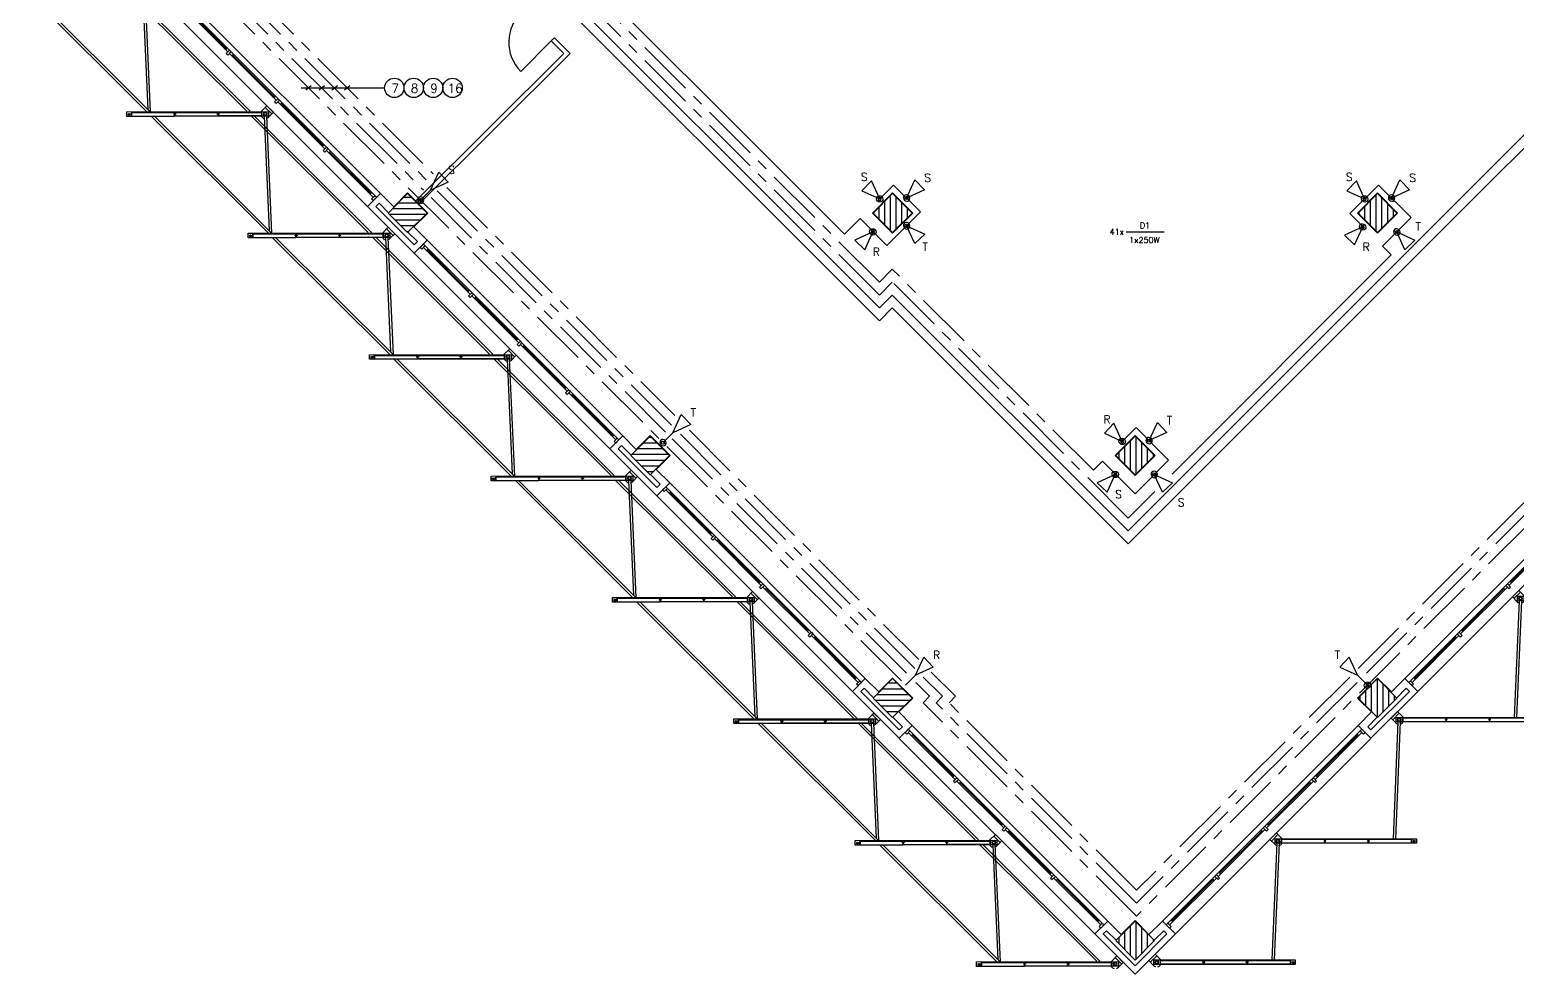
# Model space of a CAD drawing. Extents: x 21.2 to 81.9, y 10.7 to 70.
# Drawn here: x 27.35 to 59.88, y 10.68 to 31.33 of the extents above; entities that cross this region are included whole.
import ezdxf

# ---------------------------------------------------------------- set-up
doc = ezdxf.new("R2010")
doc.units = 0
doc.header["$MEASUREMENT"] = 0
for name, pattern in [('Center', [2, 1.25, -0.25, 0.25, -0.25]), ('Dashed', [0.75, 0.5, -0.25]), ('Default', [0]), ('Solid', [0])]:
    doc.linetypes.add(name, pattern=pattern)
for name, color, linetype in [('1st floor plan$0$1F', 15, 'Continuous'), ('1st floor plan$0$1FIN', 15, 'Continuous'), ('1st floor plan$0$2F', 7, 'Continuous'), ('1st floor plan$0$CAI', 52, 'Continuous'), ('1st floor plan$0$Doors', 142, 'Continuous'), ('1st floor plan$0$FACH', 142, 'Continuous'), ('1st floor plan$0$Hatch', 15, 'Continuous'), ('1st floor plan$0$Pillars', 30, 'Continuous'), ('IE003', 7, 'Continuous'), ('Xref_Plan', 7, 'Continuous')]:
    doc.layers.add(name, color=color, linetype=linetype)
for name, color, linetype, lineweight in [('1st floor plan$0$Interior Walls', 7, 'Continuous', 30), ('1st floor plan$0$Partitions', 7, 'Continuous', 30), ('Illumination', 30, 'Solid', 30)]:
    doc.layers.add(name, color=color, linetype=linetype, lineweight=lineweight)
doc.styles.add('Default', font='SIMPLEX.shx', dxfattribs={"height": 0.175})
doc.styles.add('Roman Simplex', font='romans', dxfattribs={"height": 1.5})
doc.styles.add('Simplex', font='SIMPLEX.SHX')

# ---------------------------------------------------------------- blocks, each defined once
blk = doc.blocks.new('Bola')
at = {"layer": 'IE003', "color": 7, "linetype": 'Default', "const_width": 0.2}
blk.add_lwpolyline([(-0.1, 0, 1), (0.1, 0, 1)], format="xyb", close=True, dxfattribs=at)
at = {"layer": 'IE003', "color": 7, "linetype": 'Default'}
blk.add_circle((0, 0), 0.2, dxfattribs=at)
blk = doc.blocks.new('1st floor plan$0$BRISE 1')
at = {"layer": '1st floor plan$0$FACH'}
for p, q in [((-0.092, 0.1), (-2.651, 2.66)), ((-0.021, 0.1), (-2.58, 2.66)), ((2.092, 0.109), (-0.459, 2.66)), ((2.162, 0.109), (-0.388, 2.66)), ((-0.178, 2.659), (-0.073, 0.152)), ((-0.128, 2.661), (-0.021, 0.1)), ((-0.433, 0.08), (2.417, 0.08)), ((2.496, 0.191), (2.638, 0.049)), ((2.673, 0.084), (2.567, -0.022))]:
    blk.add_line(p, q, dxfattribs=at)
at = {"layer": '1st floor plan$0$FACH', "color": 7}
for p, q in [((0.517, 0), (0.517, 0.08)), ((1.467, 0), (1.467, 0.08))]:
    blk.add_line(p, q, dxfattribs=at)
at = {"layer": '1st floor plan$0$FACH'}
for points in [[(-0.433, 0), (-0.533, 0), (-0.533, 0.1), (2.567, 0.1), (2.567, 0), (2.417, 0)], [(0.512, 0.045), (0.497, 0.045), (0.497, 0.055), (0.512, 0.055)], [(0.522, 0.055), (0.537, 0.055), (0.537, 0.045), (0.522, 0.045)], [(1.462, 0.045), (1.447, 0.045), (1.447, 0.055), (1.462, 0.055)], [(1.472, 0.055), (1.487, 0.055), (1.487, 0.045), (1.472, 0.045)], [(2.406, 0.1), (2.532, 0.226), (2.673, 0.084)]]:
    blk.add_lwpolyline(points, dxfattribs=at)
at = {"layer": '1st floor plan$0$FACH', "color": 7}
for points in [[(2.417, 0.08), (2.417, 0), (-0.433, 0), (-0.433, 0.08)], [(-0.428, 0.08), (-0.428, 0.005), (0.512, 0.005), (0.512, 0.08)], [(1.462, 0.08), (1.462, 0.005), (0.522, 0.005), (0.522, 0.08)], [(2.412, 0.08), (2.412, 0.005), (1.472, 0.005), (1.472, 0.08)]]:
    blk.add_lwpolyline(points, dxfattribs=at)
for centre, radius in [((-0.483, 0.044), 0.0206), ((-0.483, 0.044), 0.0166), ((2.496, 0.049), 0.04), ((2.496, 0.049), 0.03)]:
    blk.add_circle(centre, radius, dxfattribs=at)
at = {"layer": '1st floor plan$0$FACH'}
for start, end in [(209.4143, 257.4896), (286.4455, 315)]:
    blk.add_arc((2.496, 0.049), 0.1, start, end, dxfattribs=at)
blk = doc.blocks.new('1st floor plan$0$J1')
at = {"layer": '1st floor plan$0$2F', "linetype": 'Continuous'}
for p, q in [((6.05, 0.4), (0, 0.4)), ((6.05, 0), (0, 0))]:
    blk.add_line(p, q, dxfattribs=at)
at = {"layer": '1st floor plan$0$CAI'}
for p, q in [((0, 0.22), (0.05, 0.22)), ((0, 0.12), (0, 0.22)), ((2.925, 0.17), (2.925, 0.12)), ((3, 0.22), (3, 0.12)), ((3.05, 0.22), (3.05, 0.12)), ((3.125, 0.17), (3.125, 0.12)), ((6.05, 0.22), (6.05, 0.12))]:
    blk.add_line(p, q, dxfattribs=at)
at = {"layer": '1st floor plan$0$CAI', "linetype": 'Continuous'}
for p, q in [((6.05, 0.12), (0, 0.12)), ((0.05, 0.22), (0.05, 0.12)), ((1.5, 0.17), (0.05, 0.17)), ((0.15, 0.17), (0.15, 0.12)), ((1.425, 0.12), (1.425, 0.17)), ((1.55, 0.22), (1.5, 0.22)), ((1.5, 0.22), (1.5, 0.12)), ((1.55, 0.12), (1.5, 0.12)), ((1.55, 0.22), (1.55, 0.12)), ((3, 0.17), (1.55, 0.17)), ((1.625, 0.17), (1.625, 0.12)), ((3.05, 0.22), (3, 0.22)), ((4.5, 0.17), (3.05, 0.17)), ((4.425, 0.17), (4.425, 0.12)), ((4.55, 0.22), (4.5, 0.22)), ((4.5, 0.22), (4.5, 0.12)), ((4.55, 0.22), (4.55, 0.12)), ((6, 0.17), (4.55, 0.17)), ((4.625, 0.12), (4.625, 0.17)), ((5.9, 0.17), (5.9, 0.12)), ((6, 0.22), (6.05, 0.22)), ((6, 0.22), (6, 0.12))]:
    blk.add_line(p, q, dxfattribs=at)
at = {"layer": '1st floor plan$0$CAI', "color": 15}
for p, q in [((0.15, 0.145), (1.425, 0.145)), ((2.925, 0.145), (1.625, 0.145)), ((3.125, 0.145), (4.425, 0.145)), ((5.9, 0.145), (4.625, 0.145))]:
    blk.add_line(p, q, dxfattribs=at)
blk = doc.blocks.new('1st floor plan$0$P2')
at = {"layer": '1st floor plan$0$Hatch'}
h = blk.add_hatch(dxfattribs=at)
h.set_pattern_fill('ANSI31', color=256, style=0)
h.set_pattern_definition([(45, (-41.75321, -29.09718), (-0.08838835, 0.08838835), [])])
h.paths.add_polyline_path([(-0.3, 0.3), (-0.3, -0.3), (0.3, -0.3), (0.3, 0.3)])
at = {"layer": '1st floor plan$0$Pillars'}
blk.add_lwpolyline([(-0.3, -0.3), (0.3, -0.3), (0.3, 0.3), (-0.3, 0.3)], close=True, dxfattribs=at)
blk = doc.blocks.new('1st floor plan$0$P1')
at = {"layer": '1st floor plan$0$1F'}
blk.add_lwpolyline([(-0.3, 0.29), (-0.595, 0.29), (-0.595, 0.39), (0.595, 0.39), (0.595, 0.29), (0.3, 0.29)], dxfattribs=at)
at = {"layer": '1st floor plan$0$Partitions'}
blk.add_lwpolyline([(-0.725, 0.12), (-0.31, 0.12), (-0.31, -0.31), (0.31, -0.31), (0.31, 0.12), (0.725, 0.12), (0.725, 0.52), (-0.725, 0.52)], close=True, dxfattribs=at)
at = {"layer": '1st floor plan$0$Interior Walls'}
blk.add_blockref('1st floor plan$0$P2', (0, 0), dxfattribs=at)
blk = doc.blocks.new('1st floor plan$0$BR 1')
at = {"layer": '1st floor plan$0$FACH'}
for p, q in [((5.474, 5.056), (5.367, 2.504)), ((5.524, 5.056), (5.417, 2.504)), ((2.813, 2.63), (2.939, 2.504)), ((2.672, 2.488), (2.778, 2.382)), ((2.849, 2.594), (2.707, 2.453)), ((2.822, 2.405), (2.715, -0.147)), ((2.872, 2.403), (2.765, -0.147)), ((2.778, 2.504), (2.778, 2.404)), ((2.778, 2.504), (2.85, 2.504)), ((2.928, 2.404), (2.778, 2.404)), ((2.85, 2.504), (5.878, 2.504)), ((5.778, 2.484), (2.928, 2.484)), ((3.873, 2.459), (3.858, 2.459)), ((3.858, 2.449), (3.858, 2.459)), ((3.873, 2.449), (3.858, 2.449)), ((3.898, 2.459), (3.883, 2.459)), ((3.898, 2.449), (3.883, 2.449)), ((3.898, 2.449), (3.898, 2.459)), ((4.823, 2.459), (4.808, 2.459)), ((4.808, 2.449), (4.808, 2.459)), ((4.823, 2.449), (4.808, 2.449)), ((4.848, 2.459), (4.833, 2.459)), ((4.848, 2.449), (4.833, 2.449)), ((4.848, 2.449), (4.848, 2.459)), ((5.878, 2.404), (5.778, 2.404)), ((5.878, 2.504), (5.878, 2.404)), ((0.021, -0.163), (0.163, -0.021)), ((0.021, -0.163), (0.127, -0.269)), ((0.198, -0.057), (0.057, -0.198)), ((0.127, -0.147), (0.127, -0.247)), ((0.127, -0.147), (0.199, -0.147)), ((0.277, -0.247), (0.127, -0.247)), ((0.163, -0.021), (0.289, -0.147)), ((0.199, -0.147), (3.227, -0.147)), ((3.127, -0.167), (0.277, -0.167)), ((1.207, -0.202), (1.207, -0.192)), ((1.222, -0.192), (1.207, -0.192)), ((1.222, -0.202), (1.207, -0.202)), ((1.247, -0.192), (1.232, -0.192)), ((1.247, -0.202), (1.232, -0.202)), ((1.247, -0.202), (1.247, -0.192)), ((2.157, -0.202), (2.157, -0.192)), ((2.172, -0.192), (2.157, -0.192)), ((2.172, -0.202), (2.157, -0.202)), ((2.197, -0.192), (2.182, -0.192)), ((2.197, -0.202), (2.182, -0.202)), ((2.197, -0.202), (2.197, -0.192)), ((3.227, -0.247), (3.127, -0.247)), ((3.227, -0.147), (3.227, -0.247))]:
    blk.add_line(p, q, dxfattribs=at)
at = {"layer": '1st floor plan$0$FACH', "color": 7}
for p, q in [((2.928, 2.404), (2.928, 2.484)), ((5.778, 2.404), (2.928, 2.404)), ((2.933, 2.409), (2.933, 2.484)), ((3.873, 2.409), (2.933, 2.409)), ((3.873, 2.409), (3.873, 2.484)), ((3.878, 2.404), (3.878, 2.484)), ((3.883, 2.409), (3.883, 2.484)), ((4.823, 2.409), (3.883, 2.409)), ((4.823, 2.409), (4.823, 2.484)), ((4.828, 2.404), (4.828, 2.484)), ((4.833, 2.409), (4.833, 2.484)), ((5.773, 2.409), (4.833, 2.409)), ((5.773, 2.409), (5.773, 2.484)), ((5.778, 2.404), (5.778, 2.484)), ((0.277, -0.247), (0.277, -0.167)), ((3.127, -0.247), (0.277, -0.247)), ((0.282, -0.242), (0.282, -0.167)), ((1.222, -0.242), (0.282, -0.242)), ((1.222, -0.242), (1.222, -0.167)), ((1.227, -0.247), (1.227, -0.167)), ((1.232, -0.242), (1.232, -0.167)), ((2.172, -0.242), (1.232, -0.242)), ((2.172, -0.242), (2.172, -0.167)), ((2.177, -0.247), (2.177, -0.167)), ((2.182, -0.242), (2.182, -0.167)), ((3.122, -0.242), (2.182, -0.242)), ((3.122, -0.242), (3.122, -0.167)), ((3.127, -0.247), (3.127, -0.167))]:
    blk.add_line(p, q, dxfattribs=at)
for centre, radius in [((2.849, 2.453), 0.04), ((2.849, 2.453), 0.03), ((5.828, 2.448), 0.0206), ((5.828, 2.448), 0.0166), ((0.198, -0.198), 0.04), ((0.198, -0.198), 0.03), ((3.178, -0.203), 0.0206), ((3.178, -0.203), 0.0166)]:
    blk.add_circle(centre, radius, dxfattribs=at)
at = {"layer": '1st floor plan$0$FACH'}
for centre, start, end in [((2.849, 2.453), 225.0001, 253.5546), ((2.849, 2.453), 282.5105, 330.5859), ((0.198, -0.198), 225.0001, 253.5546), ((0.198, -0.198), 282.5105, 330.5859)]:
    blk.add_arc(centre, 0.1, start, end, dxfattribs=at)
blk = doc.blocks.new('1st floor plan$0$P5')
at = {"layer": '1st floor plan$0$Partitions'}
blk.add_lwpolyline([(-0.31, -0.31), (-0.31, 0.31), (0.31, 0.31), (0.31, -0.31)], close=True, dxfattribs=at)
at = {"layer": '1st floor plan$0$Interior Walls'}
blk.add_blockref('1st floor plan$0$P2', (0, 0), dxfattribs=at)
blk = doc.blocks.new('1st floor plan$0$Door 1')
blk.add_line((0, 0), (0, 0.941))
blk.add_arc((0, 0.041), 0.9, 357.3627, 90)
blk = doc.blocks.new('1st floor plan')
at = {"layer": '1st floor plan$0$1FIN'}
for p, q in [((50.901, 11.633), (50.83, 11.562)), ((50.83, 11.562), (51.526, 10.866)), ((50.901, 11.633), (51.109, 11.424)), ((51.222, 11.552), (51.229, 11.545)), ((52.223, 11.562), (51.526, 10.866)), ((51.83, 11.552), (51.823, 11.545)), ((52.152, 11.633), (51.944, 11.424)), ((52.152, 11.633), (52.223, 11.562))]:
    blk.add_line(p, q, dxfattribs=at)
at = {"layer": '1st floor plan$0$Interior Walls'}
blk.add_lwpolyline([(35.863, 27.519), (39.173, 30.813), (38.826, 31.16), (38.755, 31.09), (39.032, 30.813), (35.792, 27.59)], dxfattribs=at)
at = {"layer": '1st floor plan$0$Partitions'}
blk.add_lwpolyline([(51.222, 11.552), (51.526, 11.856), (51.83, 11.552), (52.124, 11.845), (52.407, 11.562), (51.526, 10.682), (50.646, 11.562), (50.929, 11.845)], close=True, dxfattribs=at)
for name, p, rotation in [('1st floor plan$0$J1', (35.019, 27.755), 134.9999380868181), ('1st floor plan$0$P1', (35.616, 27.327), 134.9999380868181), ('1st floor plan$0$J1', (40.322, 22.452), 134.9999380868181), ('1st floor plan$0$P1', (40.92, 22.024), 134.9999380868181), ('1st floor plan$0$J1', (45.626, 17.148), 134.9999380868181), ('1st floor plan$0$J1', (61.705, 21.426), 224.9999384927916), ('1st floor plan$0$P1', (46.223, 16.721), 134.9999380868181), ('1st floor plan$0$P1', (56.83, 16.721), 224.9999384927916), ('1st floor plan$0$J1', (50.929, 11.845), 134.9999380868181), ('1st floor plan$0$J1', (56.402, 16.123), 224.9999384927916)]:
    blk.add_blockref(name, p, dxfattribs=dict(rotation=rotation))
for p in [(57.105, 16.445), (51.802, 11.142)]:
    blk.add_blockref('1st floor plan$0$BR 1', p)
at = {"layer": '1st floor plan$0$Doors', "rotation": 134.9999574967671}
blk.add_blockref('1st floor plan$0$Door 1', (38.755, 31.09), dxfattribs=at)
at = {"layer": '1st floor plan$0$Interior Walls', "rotation": 0.09078857204511556}
for p in [(30.006, 29.441), (32.661, 26.785), (35.317, 24.13), (37.972, 21.474), (40.627, 18.819), (43.283, 16.164), (45.938, 13.508), (48.594, 10.853)]:
    blk.add_blockref('1st floor plan$0$BRISE 1', p, dxfattribs=at)
at = {"layer": '1st floor plan$0$Partitions', "rotation": 45.00000000000007}
for name, p in [('1st floor plan$0$P5', (46.223, 27.327)), ('1st floor plan$0$P5', (56.83, 27.327)), ('1st floor plan$0$P5', (51.526, 22.024)), ('1st floor plan$0$P2', (51.526, 11.417))]:
    blk.add_blockref(name, p, dxfattribs=at)

msp = doc.modelspace()

# ---------------------------------------------------------------- linework, layer by layer
at = {"layer": 'Illumination', "linetype": 'Center'}
for points in [[(62.733, 42.647), (62.498, 42.885), (51.556, 31.928), (41.524, 41.974), (35.745, 36.194), (35.437, 36.17), (35.413, 35.862), (31.671, 32.12), (35.96, 27.832)], [(35.579, 36.028), (35.554, 35.721), (31.954, 32.12), (36.101, 27.973)], [(35.742, 35.626), (32.237, 32.12), (36.174, 28.183)], [(32.803, 33.535), (31.388, 32.12), (46.505, 17.003), (46.505, 17.003), (46.721, 17.219)], [(51.244, 22.332), (51.547, 22.636), (52.26, 21.923), (51.527, 21.189), (50.814, 21.902), (50.613, 21.701), (46.216, 26.098), (45.933, 25.816), (38.094, 33.655)], [(51.958, 21.241), (51.374, 20.657), (46.216, 25.816), (45.933, 25.533), (38.023, 33.443)], [(36.128, 27.663), (41.279, 22.513)], [(36.26, 27.814), (41.389, 22.685)], [(36.475, 27.882), (41.46, 22.897)], [(66.998, 27.825), (67.214, 27.61), (51.556, 11.952), (46.89, 16.618), (47.032, 16.76), (46.731, 17.06)], [(41.585, 22.489), (46.706, 17.369)], [(41.782, 22.575), (46.796, 17.561)], [(61.528, 22.489), (56.407, 17.369)], [(41.402, 22.389), (46.575, 17.216)], [(61.711, 22.389), (56.537, 17.216)], [(56.22, 17.181), (51.556, 12.518), (47.456, 16.618), (47.597, 16.76), (47.068, 17.289)], [(56.381, 17.06), (51.556, 12.235), (47.173, 16.618), (47.315, 16.76), (46.893, 17.181)]]:
    msp.add_lwpolyline(points, dxfattribs=at)
at = {"layer": 'Illumination'}
for points in [[(40.637, 32.939), (40.941, 33.242), (41.529, 32.654), (40.795, 31.92), (40.207, 32.509), (40.006, 32.308), (38.236, 34.078), (37.881, 33.02), (45.933, 24.967), (46.216, 25.25), (51.374, 20.092), (68.016, 36.734), (67.544, 37.206), (68.17, 37.833), (67.457, 38.546), (66.831, 37.919), (67.126, 37.624)], [(45.94, 27.635), (46.244, 27.939), (46.832, 27.351), (46.099, 26.617), (45.51, 27.205), (45.168, 26.863), (38.165, 33.866)], [(61.823, 32.321), (61.528, 32.616), (62.154, 33.242), (62.867, 32.529), (62.241, 31.903), (62.572, 31.572), (51.374, 20.375), (46.216, 25.533), (45.933, 25.25), (37.952, 33.231)], [(36.114, 27.825), (35.899, 27.61)], [(52.334, 21.617), (57.127, 26.41), (56.937, 26.6), (57.563, 27.226), (56.85, 27.939), (56.224, 27.313), (56.52, 27.017)], [(51.329, 26.914), (52.159, 26.914)], [(41.418, 22.522), (41.202, 22.306)], [(56.392, 17.219), (56.607, 17.003)]]:
    msp.add_lwpolyline(points, dxfattribs=at)
at = {"layer": 'Illumination', "color": 7}
for points in [[(33.288, 30.063), (35.112, 30.063)], [(33.504, 30.111), (33.387, 30.016)], [(33.797, 30.111), (33.679, 30.016)], [(34.079, 30.111), (33.961, 30.016)], [(34.352, 30.111), (34.235, 30.016)]]:
    msp.add_lwpolyline(points, dxfattribs=at)
at = {"layer": 'Illumination', "linetype": 'Center'}
for points in [[(36.114, 27.825), (36.296, 28.222), (36.503, 28.003)], [(45.94, 27.635), (45.759, 28.032), (45.552, 27.813)], [(46.529, 27.654), (46.711, 28.05), (46.918, 27.831)], [(56.547, 27.635), (56.366, 28.032), (56.158, 27.813)], [(57.136, 27.654), (57.317, 28.05), (57.525, 27.831)], [(46.529, 27.047), (46.925, 26.866), (46.706, 26.659)], [(56.504, 27.022), (56.107, 26.84), (56.326, 26.633)], [(45.79, 26.914), (45.393, 26.733), (45.612, 26.525)], [(57.25, 26.912), (57.646, 26.731), (57.427, 26.523)], [(41.418, 22.522), (41.599, 22.918), (41.806, 22.7)], [(51.244, 22.332), (51.062, 22.729), (50.855, 22.51)], [(51.833, 22.35), (52.014, 22.747), (52.221, 22.528)], [(51.093, 21.611), (50.697, 21.43), (50.915, 21.222)], [(51.946, 21.609), (52.343, 21.427), (52.124, 21.22)], [(46.721, 17.219), (46.902, 17.615), (47.11, 17.396)], [(56.392, 17.219), (56.21, 17.615), (56.003, 17.396)]]:
    msp.add_lwpolyline(points, close=True, dxfattribs=at)
at = {"layer": 'Illumination', "color": 7}
for centre in [(35.324, 30.063), (35.749, 30.063), (36.173, 30.063), (36.598, 30.063)]:
    msp.add_circle(centre, 0.212, dxfattribs=at)

# ---------------------------------------------------------------- block references
at = {"layer": 'Illumination', "linetype": 'Dashed', "yscale": -0.3643773124041374, "zscale": 0.3366127468544598}
for p, xscale, rotation in [((35.899, 27.61), 0.3366127468544592, 45.00000000000022), ((45.94, 27.635), -0.3366127468544592, 225.0000000000002), ((46.529, 27.654), 0.3366127468544592, 45.00000000000022), ((56.547, 27.635), -0.3366127468544592, 225.0000000000002), ((57.136, 27.654), 0.3366127468544592, 45.00000000000022), ((45.79, 26.914), -0.3366127468544592, 45.00000000000025), ((46.529, 27.047), 0.3366127468544592, 45.00000000000022), ((56.504, 27.022), -0.3366127468544592, 45.00000000000025), ((57.25, 26.912), 0.3366127468544592, 45.00000000000022), ((51.833, 22.35), 0.3366127468544592, 45.00000000000022), ((41.202, 22.306), 0.3366127468544592, 45.00000000000022), ((51.244, 22.332), -0.3366127468544592, 225.0000000000002), ((51.093, 21.611), -0.3366127468544592, 45.00000000000025), ((51.946, 21.609), 0.3366127468544592, 45.00000000000022), ((56.607, 17.003), -0.3366127468544592, 314.9999999999998)]:
    msp.add_blockref('Bola', p, dxfattribs=dict(at, xscale=xscale, rotation=rotation))
at = {"layer": 'Xref_Plan'}
msp.add_blockref('1st floor plan', (0, 0), dxfattribs=at)

# ---------------------------------------------------------------- texts
at = {"layer": 'Illumination'}
for s, height, style, p in [('7', 0.195, 'Simplex', (35.26, 29.955)), ('8', 0.195, 'Simplex', (35.685, 29.955)), ('9', 0.195, 'Simplex', (36.109, 29.955)), ('16', 0.195, 'Simplex', (36.487, 29.955)), ('D1', 0.128, 'Default', (51.631, 26.991)), ('41x', 0.128, 'Default', (50.97, 26.85)), ('1x250W', 0.128, 'Default', (51.397, 26.672)), ('T', 0.175, 'Roman Simplex', (55.89, 17.575))]:
    msp.add_text(s, height=height, dxfattribs=dict(at, style=style)).set_placement(p)
at = {"layer": 'Illumination', "style": 'Roman Simplex'}
for s, p in [('S', (36.5, 28.181)), ('S', (45.527, 28.028)), ('S', (46.914, 28.01)), ('S', (56.134, 28.028)), ('S', (57.521, 28.01)), ('T', (57.659, 26.943)), ('R', (45.787, 26.392)), ('T', (46.875, 26.5)), ('R', (56.501, 26.499)), ('T', (41.803, 22.878)), ('R', (50.831, 22.724)), ('T', (52.218, 22.706)), ('S', (51.09, 21.089)), ('S', (52.457, 20.91)), ('R', (47.106, 17.575))]:
    msp.add_text(s, height=0.175, rotation=360, dxfattribs=at).set_placement(p)

doc.saveas('drawing.dxf')
